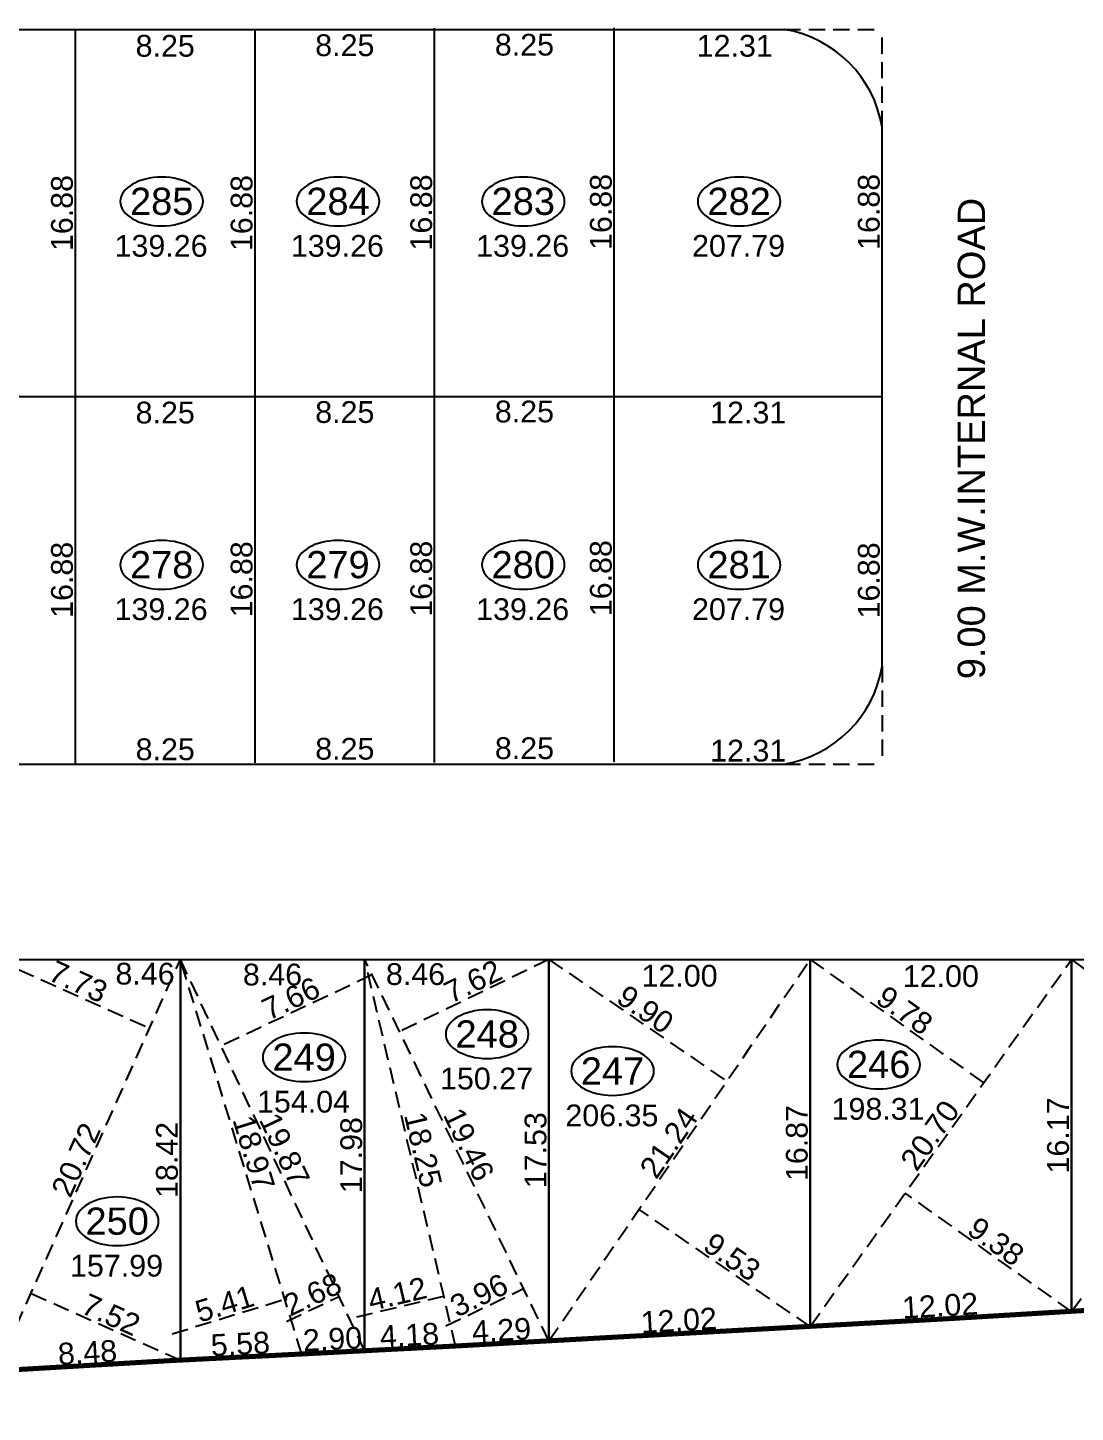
# Model space of a CAD drawing. Header units: millimetres. Extents: x 9625 to 10808, y -1607 to -1252.
# Drawn here: x 10401.4 to 10449.5, y -1487.9 to -1424.3 of the extents above; entities that cross this region are included whole.
import ezdxf

# ---------------------------------------------------------------- set-up
doc = ezdxf.new("R2010")
doc.units = ezdxf.units.MM
doc.header["$LTSCALE"] = 3
doc.header["$MEASUREMENT"] = 0
doc.header["$PDMODE"] = 35
doc.header["$PDSIZE"] = 1
doc.linetypes.add('1', pattern=[0])
doc.linetypes.add('HIDDEN', pattern=[0.375, 0.25, -0.125])
doc.layers.get('0').update_dxf_attribs({"linetype": '1'})
doc.layers.get('Defpoints').update_dxf_attribs({"linetype": 'HIDDEN'})
for name, color, linetype in [('DIM', 8, 'HIDDEN'), ('DIM1', 8, 'Continuous'), ('PLOT TEXT', 3, 'Continuous'), ('Text', 3, 'Continuous'), ('WALL', 6, 'Continuous')]:
    doc.layers.add(name, color=color, linetype=linetype)
doc.styles.add('ARIAL', font='arial.ttf')
doc.styles.get("Standard").update_dxf_attribs({"font": 'arial.ttf'})
doc.dimstyles.new('ISO-25', dxfattribs={"dimtxt": 1, "dimasz": 1, "dimexe": 0, "dimexo": 0, "dimgap": 0.1, "dimtad": 1, "dimzin": 0, "dimdsep": 46, "dimtxsty": 'Standard', "dimblk": 'NONE', "dimcen": 2.5, "dimse1": 1, "dimse2": 1, "dimclrd": 256, "dimclre": 256, "dimclrt": 3, "dimadec": 0, "dimazin": 0, "dimtfac": 1, "dimtmove": 0, "dimatfit": 3, "dimfxl": 1, "dimarcsym": 0})
doc.dimstyles.get("Standard").update_dxf_attribs({"dimtxt": 1, "dimasz": 0, "dimexe": 0, "dimexo": 0, "dimgap": 0.1, "dimtad": 1, "dimzin": 0, "dimdsep": 46, "dimtxsty": 'Standard', "dimcen": 0, "dimse1": 1, "dimse2": 1, "dimsd1": 1, "dimsd2": 1, "dimclrd": 256, "dimclre": 256, "dimclrt": 3, "dimadec": 0, "dimazin": 0, "dimtfac": 1, "dimtix": 1, "dimtofl": 0, "dimtmove": 2, "dimatfit": 3, "dimfxl": 1, "dimtolj": 1, "dimtzin": 0, "dimlwd": -1, "dimlwe": -1, "dimarcsym": 0})

# ---------------------------------------------------------------- blocks, each defined once
blk = doc.blocks.new('*D707')
at = {"layer": 'Defpoints', "color": 0}
for p in [(10428.331, -1458.091), (10440.638, -1458.091), (10440.638, -1458.091)]:
    blk.add_point(p, dxfattribs=at)
at = {"layer": 'DIM1', "color": 3, "insert": (10434.485, -1457.48), "char_height": 1, "attachment_point": 5}
blk.add_mtext('\\A1;12.31', dxfattribs=at)
blk = doc.blocks.new('*D706')
at = {"layer": 'Defpoints', "color": 0}
for p in [(10428.331, -1441.109), (10428.332, -1441.109), (10428.331, -1457.989)]:
    blk.add_point(p, dxfattribs=at)
at = {"layer": 'DIM1', "color": 3, "insert": (10427.721, -1449.549), "char_height": 1, "attachment_point": 5, "rotation": 90}
blk.add_mtext('\\A1;16.88', dxfattribs=at)
blk = doc.blocks.new('*D705')
at = {"layer": 'Defpoints', "color": 0}
for p in [(10420.081, -1441.134), (10428.331, -1441.134), (10428.331, -1441.134)]:
    blk.add_point(p, dxfattribs=at)
at = {"layer": 'DIM1', "color": 3, "insert": (10424.206, -1441.896), "char_height": 1, "attachment_point": 5}
blk.add_mtext('\\A1;8.25', dxfattribs=at)
blk = doc.blocks.new('*D704')
at = {"layer": 'Defpoints', "color": 0}
for p in [(10420.082, -1458.04), (10428.332, -1458.04), (10428.332, -1458.04)]:
    blk.add_point(p, dxfattribs=at)
at = {"layer": 'DIM1', "color": 3, "insert": (10424.207, -1457.368), "char_height": 1, "attachment_point": 5}
blk.add_mtext('\\A1;8.25', dxfattribs=at)
blk = doc.blocks.new('*D703')
at = {"layer": 'Defpoints', "color": 0}
for p in [(10420.081, -1441.134), (10420.082, -1441.134), (10420.081, -1458.014)]:
    blk.add_point(p, dxfattribs=at)
at = {"layer": 'DIM1', "color": 3, "insert": (10419.471, -1449.574), "char_height": 1, "attachment_point": 5, "rotation": 90}
blk.add_mtext('\\A1;16.88', dxfattribs=at)
blk = doc.blocks.new('*D702')
at = {"layer": 'Defpoints', "color": 0}
for p in [(10411.831, -1441.16), (10420.081, -1441.16), (10420.081, -1441.16)]:
    blk.add_point(p, dxfattribs=at)
at = {"layer": 'DIM1', "color": 3, "insert": (10415.956, -1441.922), "char_height": 1, "attachment_point": 5}
blk.add_mtext('\\A1;8.25', dxfattribs=at)
blk = doc.blocks.new('*D701')
at = {"layer": 'Defpoints', "color": 0}
for p in [(10411.832, -1458.065), (10420.082, -1458.065), (10420.082, -1458.065)]:
    blk.add_point(p, dxfattribs=at)
at = {"layer": 'DIM1', "color": 3, "insert": (10415.957, -1457.394), "char_height": 1, "attachment_point": 5}
blk.add_mtext('\\A1;8.25', dxfattribs=at)
blk = doc.blocks.new('*D700')
at = {"layer": 'Defpoints', "color": 0}
for p in [(10411.831, -1441.16), (10411.832, -1441.16), (10411.831, -1458.04)]:
    blk.add_point(p, dxfattribs=at)
at = {"layer": 'DIM1', "color": 3, "insert": (10411.221, -1449.6), "char_height": 1, "attachment_point": 5, "rotation": 90}
blk.add_mtext('\\A1;16.88', dxfattribs=at)
blk = doc.blocks.new('*D699')
at = {"layer": 'Defpoints', "color": 0}
for p in [(10403.581, -1441.185), (10411.831, -1441.185), (10411.831, -1441.185)]:
    blk.add_point(p, dxfattribs=at)
at = {"layer": 'DIM1', "color": 3, "insert": (10407.706, -1441.947), "char_height": 1, "attachment_point": 5}
blk.add_mtext('\\A1;8.25', dxfattribs=at)
blk = doc.blocks.new('*D698')
at = {"layer": 'Defpoints', "color": 0}
for p in [(10403.582, -1458.091), (10411.832, -1458.091), (10411.832, -1458.091)]:
    blk.add_point(p, dxfattribs=at)
at = {"layer": 'DIM1', "color": 3, "insert": (10407.707, -1457.419), "char_height": 1, "attachment_point": 5}
blk.add_mtext('\\A1;8.25', dxfattribs=at)
blk = doc.blocks.new('*D697')
at = {"layer": 'Defpoints', "color": 0}
for p in [(10440.639, -1424.28), (10440.639, -1424.28), (10440.639, -1441.16)]:
    blk.add_point(p, dxfattribs=at)
at = {"layer": 'DIM1', "color": 3, "insert": (10440.028, -1432.72), "char_height": 1, "attachment_point": 5, "rotation": 90}
blk.add_mtext('\\A1;16.88', dxfattribs=at)
blk = doc.blocks.new('*D696')
at = {"layer": 'Defpoints', "color": 0}
for p in [(10428.331, -1424.331), (10440.638, -1424.331), (10440.638, -1424.331)]:
    blk.add_point(p, dxfattribs=at)
at = {"layer": 'DIM1', "color": 3, "insert": (10433.866, -1425.093), "char_height": 1, "attachment_point": 5}
blk.add_mtext('\\A1;12.31', dxfattribs=at)
blk = doc.blocks.new('*D695')
at = {"layer": 'Defpoints', "color": 0}
for p in [(10428.332, -1424.28), (10428.332, -1424.28), (10428.332, -1441.16)]:
    blk.add_point(p, dxfattribs=at)
at = {"layer": 'DIM1', "color": 3, "insert": (10427.721, -1432.72), "char_height": 1, "attachment_point": 5, "rotation": 90}
blk.add_mtext('\\A1;16.88', dxfattribs=at)
blk = doc.blocks.new('*D694')
at = {"layer": 'Defpoints', "color": 0}
for p in [(10420.081, -1424.28), (10428.331, -1424.28), (10428.331, -1424.28)]:
    blk.add_point(p, dxfattribs=at)
at = {"layer": 'DIM1', "color": 3, "insert": (10424.206, -1425.042), "char_height": 1, "attachment_point": 5}
blk.add_mtext('\\A1;8.25', dxfattribs=at)
blk = doc.blocks.new('*D693')
at = {"layer": 'Defpoints', "color": 0}
for p in [(10420.082, -1424.305), (10420.082, -1424.305), (10420.082, -1441.185)]:
    blk.add_point(p, dxfattribs=at)
at = {"layer": 'DIM1', "color": 3, "insert": (10419.471, -1432.745), "char_height": 1, "attachment_point": 5, "rotation": 90}
blk.add_mtext('\\A1;16.88', dxfattribs=at)
blk = doc.blocks.new('*D692')
at = {"layer": 'Defpoints', "color": 0}
for p in [(10411.831, -1424.305), (10420.081, -1424.305), (10420.081, -1424.305)]:
    blk.add_point(p, dxfattribs=at)
at = {"layer": 'DIM1', "color": 3, "insert": (10415.956, -1425.067), "char_height": 1, "attachment_point": 5}
blk.add_mtext('\\A1;8.25', dxfattribs=at)
blk = doc.blocks.new('*D691')
at = {"layer": 'Defpoints', "color": 0}
for p in [(10411.832, -1424.331), (10411.832, -1424.331), (10411.832, -1441.211)]:
    blk.add_point(p, dxfattribs=at)
at = {"layer": 'DIM1', "color": 3, "insert": (10411.221, -1432.771), "char_height": 1, "attachment_point": 5, "rotation": 90}
blk.add_mtext('\\A1;16.88', dxfattribs=at)
blk = doc.blocks.new('*D690')
at = {"layer": 'Defpoints', "color": 0}
for p in [(10403.581, -1424.331), (10411.831, -1424.331), (10411.831, -1424.331)]:
    blk.add_point(p, dxfattribs=at)
at = {"layer": 'DIM1', "color": 3, "insert": (10407.706, -1425.093), "char_height": 1, "attachment_point": 5}
blk.add_mtext('\\A1;8.25', dxfattribs=at)
blk = doc.blocks.new('*D531')
at = {"layer": 'Defpoints', "color": 0}
for p in [(10440.638, -1441.211), (10440.638, -1458.091), (10440.638, -1458.091)]:
    blk.add_point(p, dxfattribs=at)
at = {"layer": 'DIM1', "color": 3, "insert": (10440.028, -1449.651), "char_height": 1, "attachment_point": 5, "rotation": 90}
blk.add_mtext('\\A1;16.88', dxfattribs=at)
blk = doc.blocks.new('*D1942')
at = {"layer": 'Defpoints', "color": 0}
for p in [(10428.331, -1441.211), (10440.638, -1441.211), (10440.638, -1441.211)]:
    blk.add_point(p, dxfattribs=at)
at = {"layer": 'DIM1', "color": 3, "insert": (10434.485, -1441.946), "char_height": 1, "attachment_point": 5}
blk.add_mtext('\\A1;12.31', dxfattribs=at)
blk = doc.blocks.new('*D327')
at = {"layer": 'Defpoints', "color": 0}
for p in [(10399.939, -1467.07), (10406.991, -1470.226), (10406.991, -1470.226)]:
    blk.add_point(p, dxfattribs=at)
at = {"layer": 'DIM', "lineweight": -2}
blk.add_line((10399.939, -1467.07), (10406.991, -1470.226), dxfattribs=at)
at = {"layer": 'DIM', "color": 3, "insert": (10403.714, -1468.091), "char_height": 1, "attachment_point": 5, "rotation": 335.89082}
blk.add_mtext('7.73', dxfattribs=at)
blk = doc.blocks.new('_None')
blk = doc.blocks.new('*D326')
at = {"layer": 'Defpoints', "color": 0}
for p in [(10401.535, -1482.418), (10401.535, -1482.418), (10408.403, -1485.491)]:
    blk.add_point(p, dxfattribs=at)
at = {"layer": 'DIM', "lineweight": -2}
blk.add_line((10408.403, -1485.491), (10401.535, -1482.418), dxfattribs=at)
at = {"layer": 'DIM', "color": 3, "insert": (10405.218, -1483.397), "char_height": 1, "attachment_point": 5, "rotation": 335.89082}
blk.add_mtext('7.52', dxfattribs=at)
blk = doc.blocks.new('*D325')
at = {"layer": 'Defpoints', "color": 0}
for p in [(10408.403, -1467.069), (10408.404, -1467.069), (10399.939, -1485.983)]:
    blk.add_point(p, dxfattribs=at)
at = {"layer": 'DIM', "lineweight": -2}
blk.add_line((10399.939, -1485.983), (10408.404, -1467.069), dxfattribs=at)
at = {"layer": 'DIM', "color": 3, "insert": (10403.614, -1476.277), "char_height": 1, "attachment_point": 5, "rotation": 65.89082}
blk.add_mtext('20.72', dxfattribs=at)
blk = doc.blocks.new('*D324')
at = {"layer": 'Defpoints', "color": 0}
for p in [(10415.695, -1482.559), (10416.401, -1484.057), (10413.975, -1485.199)]:
    blk.add_point(p, dxfattribs=at)
at = {"layer": 'DIM', "lineweight": -2}
blk.add_line((10413.27, -1483.701), (10415.695, -1482.559), dxfattribs=at)
at = {"layer": 'DIM', "color": 3, "insert": (10414.471, -1482.461), "char_height": 1, "attachment_point": 5, "rotation": 25.20908}
blk.add_mtext('2.68', dxfattribs=at)
blk = doc.blocks.new('*D323')
at = {"layer": 'Defpoints', "color": 0}
for p in [(10416.867, -1467.069), (10409.939, -1470.331), (10410.275, -1471.045)]:
    blk.add_point(p, dxfattribs=at)
at = {"layer": 'DIM', "lineweight": -2}
blk.add_line((10417.204, -1467.783), (10410.275, -1471.045), dxfattribs=at)
at = {"layer": 'DIM', "color": 3, "insert": (10413.479, -1468.862), "char_height": 1, "attachment_point": 5, "rotation": 25.20908}
blk.add_mtext('7.66', dxfattribs=at)
blk = doc.blocks.new('*D322')
at = {"layer": 'Defpoints', "color": 0}
for p in [(10408.403, -1467.069), (10408.403, -1467.069), (10416.867, -1485.049)]:
    blk.add_point(p, dxfattribs=at)
at = {"layer": 'DIM', "lineweight": -2}
blk.add_line((10416.867, -1485.049), (10408.403, -1467.069), dxfattribs=at)
at = {"layer": 'DIM', "color": 3, "insert": (10413.188, -1475.799), "char_height": 1, "attachment_point": 5, "rotation": 295.20908}
blk.add_mtext('19.87', dxfattribs=at)
blk = doc.blocks.new('*D321')
at = {"layer": 'Defpoints', "color": 0}
for p in [(10413.201, -1482.68), (10413.576, -1483.901), (10408.403, -1485.491)]:
    blk.add_point(p, dxfattribs=at)
at = {"layer": 'DIM', "lineweight": -2}
blk.add_line((10408.028, -1484.27), (10413.201, -1482.68), dxfattribs=at)
at = {"layer": 'DIM', "color": 3, "insert": (10410.435, -1482.892), "char_height": 1, "attachment_point": 5, "rotation": 17.08625}
blk.add_mtext('5.41', dxfattribs=at)
blk = doc.blocks.new('*D320')
at = {"layer": 'Defpoints', "color": 0}
for p in [(10408.403, -1467.07), (10408.403, -1467.07), (10413.975, -1485.199)]:
    blk.add_point(p, dxfattribs=at)
at = {"layer": 'DIM', "lineweight": -2}
blk.add_line((10413.975, -1485.199), (10408.403, -1467.07), dxfattribs=at)
at = {"layer": 'DIM', "color": 3, "insert": (10411.773, -1475.955), "char_height": 1, "attachment_point": 5, "rotation": 287.08625}
blk.add_mtext('18.97', dxfattribs=at)
blk = doc.blocks.new('*D319')
at = {"layer": 'Defpoints', "color": 0}
for p in [(10424.169, -1482.187), (10424.614, -1483.108), (10421.044, -1484.832)]:
    blk.add_point(p, dxfattribs=at)
at = {"layer": 'DIM', "lineweight": -2}
blk.add_line((10420.599, -1483.911), (10424.169, -1482.187), dxfattribs=at)
at = {"layer": 'DIM', "color": 3, "insert": (10422.118, -1482.499), "char_height": 1, "attachment_point": 5, "rotation": 25.77924}
blk.add_mtext('3.96', dxfattribs=at)
blk = doc.blocks.new('*D318')
at = {"layer": 'Defpoints', "color": 0}
for p in [(10425.332, -1467.07), (10418.468, -1470.384), (10418.469, -1470.385)]:
    blk.add_point(p, dxfattribs=at)
at = {"layer": 'DIM', "lineweight": -2}
blk.add_line((10425.331, -1467.069), (10418.468, -1470.384), dxfattribs=at)
at = {"layer": 'DIM', "color": 3, "insert": (10421.839, -1468.078), "char_height": 1, "attachment_point": 5, "rotation": 25.77924}
blk.add_mtext('7.62', dxfattribs=at)
blk = doc.blocks.new('*D317')
at = {"layer": 'Defpoints', "color": 0}
for p in [(10416.867, -1467.07), (10416.868, -1467.07), (10425.332, -1484.596)]:
    blk.add_point(p, dxfattribs=at)
at = {"layer": 'DIM', "lineweight": -2}
blk.add_line((10425.332, -1484.596), (10416.868, -1467.07), dxfattribs=at)
at = {"layer": 'DIM', "color": 3, "insert": (10421.65, -1475.567), "char_height": 1, "attachment_point": 5, "rotation": 295.77924}
blk.add_mtext('19.46', dxfattribs=at)
blk = doc.blocks.new('*D316')
at = {"layer": 'Defpoints', "color": 0}
for p in [(10420.507, -1482.547), (10420.874, -1484.107), (10416.867, -1485.049)]:
    blk.add_point(p, dxfattribs=at)
at = {"layer": 'DIM', "lineweight": -2}
blk.add_line((10416.501, -1483.489), (10420.507, -1482.547), dxfattribs=at)
at = {"layer": 'DIM', "color": 3, "insert": (10418.366, -1482.432), "char_height": 1, "attachment_point": 5, "rotation": 13.23288}
blk.add_mtext('4.12', dxfattribs=at)
blk = doc.blocks.new('*D315')
at = {"layer": 'Defpoints', "color": 0}
for p in [(10416.867, -1467.07), (10416.867, -1467.07), (10421.044, -1484.832)]:
    blk.add_point(p, dxfattribs=at)
at = {"layer": 'DIM', "lineweight": -2}
blk.add_line((10421.044, -1484.832), (10416.867, -1467.07), dxfattribs=at)
at = {"layer": 'DIM', "color": 3, "insert": (10419.55, -1475.811), "char_height": 1, "attachment_point": 5, "rotation": 283.23288}
blk.add_mtext('18.25', dxfattribs=at)
blk = doc.blocks.new('*D314')
at = {"layer": 'Defpoints', "color": 0}
for p in [(10425.332, -1467.07), (10433.501, -1472.664), (10433.501, -1472.664)]:
    blk.add_point(p, dxfattribs=at)
at = {"layer": 'DIM', "lineweight": -2}
blk.add_line((10425.332, -1467.07), (10433.501, -1472.664), dxfattribs=at)
at = {"layer": 'DIM', "color": 3, "insert": (10429.761, -1469.364), "char_height": 1, "attachment_point": 5, "rotation": 325.59979}
blk.add_mtext('9.90', dxfattribs=at)
blk = doc.blocks.new('*D313')
at = {"layer": 'Defpoints', "color": 0}
for p in [(10429.47, -1478.552), (10429.47, -1478.552), (10437.332, -1483.936)]:
    blk.add_point(p, dxfattribs=at)
at = {"layer": 'DIM', "lineweight": -2}
blk.add_line((10437.332, -1483.936), (10429.47, -1478.552), dxfattribs=at)
at = {"layer": 'DIM', "color": 3, "insert": (10433.746, -1480.74), "char_height": 1, "attachment_point": 5, "rotation": 325.59979}
blk.add_mtext('9.53', dxfattribs=at)
blk = doc.blocks.new('*D312')
at = {"layer": 'Defpoints', "color": 0}
for p in [(10437.332, -1467.07), (10437.332, -1467.07), (10425.332, -1484.596)]:
    blk.add_point(p, dxfattribs=at)
at = {"layer": 'DIM', "lineweight": -2}
blk.add_line((10425.332, -1484.596), (10437.332, -1467.07), dxfattribs=at)
at = {"layer": 'DIM', "color": 3, "insert": (10430.835, -1475.493), "char_height": 1, "attachment_point": 5, "rotation": 55.59979}
blk.add_mtext('21.24', dxfattribs=at)
blk = doc.blocks.new('*D311')
at = {"layer": 'Defpoints', "color": 0}
for p in [(10437.332, -1467.07), (10445.298, -1472.739), (10445.298, -1472.739)]:
    blk.add_point(p, dxfattribs=at)
at = {"layer": 'DIM', "lineweight": -2}
blk.add_line((10437.332, -1467.07), (10445.298, -1472.739), dxfattribs=at)
at = {"layer": 'DIM', "color": 3, "insert": (10441.669, -1469.407), "char_height": 1, "attachment_point": 5, "rotation": 324.56712}
blk.add_mtext('9.78', dxfattribs=at)
blk = doc.blocks.new('*D310')
at = {"layer": 'Defpoints', "color": 0}
for p in [(10441.692, -1477.808), (10441.692, -1477.808), (10449.332, -1483.244)]:
    blk.add_point(p, dxfattribs=at)
at = {"layer": 'DIM', "lineweight": -2}
blk.add_line((10449.332, -1483.244), (10441.692, -1477.808), dxfattribs=at)
at = {"layer": 'DIM', "color": 3, "insert": (10445.866, -1480.028), "char_height": 1, "attachment_point": 5, "rotation": 324.56712}
blk.add_mtext('9.38', dxfattribs=at)
blk = doc.blocks.new('*D309')
at = {"layer": 'Defpoints', "color": 0}
for p in [(10449.332, -1467.07), (10449.332, -1467.07), (10437.332, -1483.936)]:
    blk.add_point(p, dxfattribs=at)
at = {"layer": 'DIM', "lineweight": -2}
blk.add_line((10437.332, -1483.936), (10449.332, -1467.07), dxfattribs=at)
at = {"layer": 'DIM', "color": 3, "insert": (10442.834, -1475.149), "char_height": 1, "attachment_point": 5, "rotation": 54.56712}
blk.add_mtext('20.70', dxfattribs=at)
blk = doc.blocks.new('*D308')
at = {"layer": 'Defpoints', "color": 0}
for p in [(10449.332, -1467.07), (10457.071, -1472.813), (10457.071, -1472.813)]:
    blk.add_point(p, dxfattribs=at)
at = {"layer": 'DIM', "lineweight": -2}
blk.add_line((10449.332, -1467.07), (10457.071, -1472.813), dxfattribs=at)
at = {"layer": 'DIM', "color": 3, "insert": (10453.565, -1469.451), "char_height": 1, "attachment_point": 5, "rotation": 323.42651}
blk.add_mtext('9.64', dxfattribs=at)
blk = doc.blocks.new('*D306')
at = {"layer": 'Defpoints', "color": 0}
for p in [(10461.332, -1467.07), (10461.332, -1467.07), (10449.332, -1483.244)]:
    blk.add_point(p, dxfattribs=at)
at = {"layer": 'DIM', "lineweight": -2}
blk.add_line((10449.332, -1483.244), (10461.332, -1467.07), dxfattribs=at)
at = {"layer": 'DIM', "color": 3, "insert": (10454.841, -1474.793), "char_height": 1, "attachment_point": 5, "rotation": 53.42651}
blk.add_mtext('20.14', dxfattribs=at)
blk = doc.blocks.new('*D130')
at = {"layer": 'Defpoints', "color": 0}
for p in [(10461.332, -1482.516), (10461.332, -1482.516), (10449.332, -1483.244)]:
    blk.add_point(p, dxfattribs=at)
at = {"layer": 'DIM1', "color": 3, "insert": (10455.295, -1482.271), "char_height": 1, "attachment_point": 5, "rotation": 3.47239}
blk.add_mtext('\\A1;12.02', dxfattribs=at)
blk = doc.blocks.new('*D129')
at = {"layer": 'Defpoints', "color": 0}
for p in [(10449.332, -1483.244), (10449.332, -1483.244), (10437.332, -1483.936)]:
    blk.add_point(p, dxfattribs=at)
at = {"layer": 'DIM1', "color": 3, "insert": (10443.297, -1482.98), "char_height": 1, "attachment_point": 5, "rotation": 3.29797}
blk.add_mtext('\\A1;12.02', dxfattribs=at)
blk = doc.blocks.new('*D128')
at = {"layer": 'Defpoints', "color": 0}
for p in [(10437.332, -1483.936), (10437.332, -1483.936), (10425.332, -1484.596)]:
    blk.add_point(p, dxfattribs=at)
at = {"layer": 'DIM1', "color": 3, "insert": (10431.298, -1483.656), "char_height": 1, "attachment_point": 5, "rotation": 3.14946}
blk.add_mtext('\\A1;12.02', dxfattribs=at)
blk = doc.blocks.new('*D127')
at = {"layer": 'Defpoints', "color": 0}
for p in [(10421.044, -1484.832), (10425.332, -1484.596), (10425.332, -1484.596)]:
    blk.add_point(p, dxfattribs=at)
at = {"layer": 'DIM1', "color": 3, "insert": (10423.154, -1484.104), "char_height": 1, "attachment_point": 5, "rotation": 3.14946}
blk.add_mtext('\\A1;4.29', dxfattribs=at)
blk = doc.blocks.new('*D126')
at = {"layer": 'Defpoints', "color": 0}
for p in [(10421.044, -1484.832), (10421.044, -1484.832), (10416.867, -1485.049)]:
    blk.add_point(p, dxfattribs=at)
at = {"layer": 'DIM1', "color": 3, "insert": (10418.924, -1484.33), "char_height": 1, "attachment_point": 5, "rotation": 2.97583}
blk.add_mtext('\\A1;4.18', dxfattribs=at)
blk = doc.blocks.new('*D125')
at = {"layer": 'Defpoints', "color": 0}
for p in [(10413.975, -1485.199), (10416.867, -1485.049), (10416.867, -1485.049)]:
    blk.add_point(p, dxfattribs=at)
at = {"layer": 'DIM1', "color": 3, "insert": (10415.39, -1484.514), "char_height": 1, "attachment_point": 5, "rotation": 2.97273}
blk.add_mtext('\\A1;2.90', dxfattribs=at)
blk = doc.blocks.new('*D124')
at = {"layer": 'Defpoints', "color": 0}
for p in [(10408.403, -1485.491), (10413.975, -1485.199), (10413.975, -1485.199)]:
    blk.add_point(p, dxfattribs=at)
at = {"layer": 'DIM1', "color": 3, "insert": (10411.157, -1484.735), "char_height": 1, "attachment_point": 5, "rotation": 3.00054}
blk.add_mtext('\\A1;5.58', dxfattribs=at)
blk = doc.blocks.new('*D123')
at = {"layer": 'Defpoints', "color": 0}
for p in [(10408.403, -1485.491), (10408.403, -1485.491), (10399.939, -1485.983)]:
    blk.add_point(p, dxfattribs=at)
at = {"layer": 'DIM1', "color": 3, "insert": (10404.136, -1485.127), "char_height": 1, "attachment_point": 5, "rotation": 3.32417}
blk.add_mtext('\\A1;8.48', dxfattribs=at)
blk = doc.blocks.new('*D113')
at = {"layer": 'Defpoints', "color": 0}
for p in [(10408.403, -1467.07), (10408.403, -1485.491), (10408.403, -1485.491)]:
    blk.add_point(p, dxfattribs=at)
at = {"layer": 'DIM1', "color": 3, "insert": (10407.792, -1476.281), "char_height": 1, "attachment_point": 5, "rotation": 90}
blk.add_mtext('\\A1;18.42', dxfattribs=at)
blk = doc.blocks.new('*D112')
at = {"layer": 'Defpoints', "color": 0}
for p in [(10416.867, -1467.07), (10416.867, -1467.07), (10416.867, -1485.049)]:
    blk.add_point(p, dxfattribs=at)
at = {"layer": 'DIM1', "color": 3, "insert": (10416.257, -1476.06), "char_height": 1, "attachment_point": 5, "rotation": 90}
blk.add_mtext('\\A1;17.98', dxfattribs=at)
blk = doc.blocks.new('*D111')
at = {"layer": 'Defpoints', "color": 0}
for p in [(10425.332, -1467.07), (10425.332, -1467.07), (10425.332, -1484.596)]:
    blk.add_point(p, dxfattribs=at)
at = {"layer": 'DIM1', "color": 3, "insert": (10424.721, -1475.833), "char_height": 1, "attachment_point": 5, "rotation": 90}
blk.add_mtext('\\A1;17.53', dxfattribs=at)
blk = doc.blocks.new('*D110')
at = {"layer": 'Defpoints', "color": 0}
for p in [(10437.332, -1467.07), (10437.332, -1467.07), (10437.332, -1483.936)]:
    blk.add_point(p, dxfattribs=at)
at = {"layer": 'DIM1', "color": 3, "insert": (10436.721, -1475.503), "char_height": 1, "attachment_point": 5, "rotation": 90}
blk.add_mtext('\\A1;16.87', dxfattribs=at)
blk = doc.blocks.new('*D109')
at = {"layer": 'Defpoints', "color": 0}
for p in [(10449.332, -1467.07), (10449.332, -1467.07), (10449.332, -1483.244)]:
    blk.add_point(p, dxfattribs=at)
at = {"layer": 'DIM1', "color": 3, "insert": (10448.721, -1475.157), "char_height": 1, "attachment_point": 5, "rotation": 90}
blk.add_mtext('\\A1;16.17', dxfattribs=at)
blk = doc.blocks.new('*D94')
at = {"layer": 'Defpoints', "color": 0}
for p in [(10449.332, -1467.07), (10461.332, -1467.07), (10461.332, -1467.07)]:
    blk.add_point(p, dxfattribs=at)
at = {"layer": 'DIM1', "color": 3, "insert": (10455.332, -1467.883), "char_height": 1, "attachment_point": 5}
blk.add_mtext('\\A1;12.00', dxfattribs=at)
blk = doc.blocks.new('*D93')
at = {"layer": 'Defpoints', "color": 0}
for p in [(10437.332, -1467.069), (10449.332, -1467.069), (10449.332, -1467.07)]:
    blk.add_point(p, dxfattribs=at)
at = {"layer": 'DIM1', "color": 3, "insert": (10443.332, -1467.838), "char_height": 1, "attachment_point": 5, "rotation": 359.99375}
blk.add_mtext('\\A1;12.00', dxfattribs=at)
blk = doc.blocks.new('*D92')
at = {"layer": 'Defpoints', "color": 0}
for p in [(10425.332, -1467.07), (10437.332, -1467.069), (10437.332, -1467.07)]:
    blk.add_point(p, dxfattribs=at)
at = {"layer": 'DIM1', "color": 3, "insert": (10431.332, -1467.823), "char_height": 1, "attachment_point": 5}
blk.add_mtext('\\A1;12.00', dxfattribs=at)
blk = doc.blocks.new('*D91')
at = {"layer": 'Defpoints', "color": 0}
for p in [(10416.867, -1467.069), (10425.332, -1467.069), (10425.332, -1467.07)]:
    blk.add_point(p, dxfattribs=at)
at = {"layer": 'DIM1', "color": 3, "insert": (10419.203, -1467.747), "char_height": 1, "attachment_point": 5, "rotation": 359.98946}
blk.add_mtext('\\A1;8.46', dxfattribs=at)
blk = doc.blocks.new('*D90')
at = {"layer": 'Defpoints', "color": 0}
for p in [(10408.403, -1467.07), (10416.867, -1467.069), (10416.867, -1467.07)]:
    blk.add_point(p, dxfattribs=at)
at = {"layer": 'DIM1', "color": 3, "insert": (10412.635, -1467.769), "char_height": 1, "attachment_point": 5}
blk.add_mtext('\\A1;8.46', dxfattribs=at)
blk = doc.blocks.new('*D1945')
at = {"layer": 'Defpoints', "color": 0}
for p in [(10399.939, -1467.069), (10408.403, -1467.069), (10408.403, -1467.07)]:
    blk.add_point(p, dxfattribs=at)
at = {"layer": 'DIM1', "color": 3, "insert": (10406.78, -1467.729), "char_height": 1, "attachment_point": 5, "rotation": 359.98807}
blk.add_mtext('\\A1;8.46', dxfattribs=at)
blk = doc.blocks.new('*D47')
at = {"layer": 'Defpoints', "color": 0}
for p in [(10403.582, -1424.331), (10403.582, -1424.331), (10403.582, -1441.211)]:
    blk.add_point(p, dxfattribs=at)
at = {"layer": 'DIM1', "color": 3, "insert": (10402.971, -1432.771), "char_height": 1, "attachment_point": 5, "rotation": 90}
blk.add_mtext('\\A1;16.88', dxfattribs=at)
blk = doc.blocks.new('*D46')
at = {"layer": 'Defpoints', "color": 0}
for p in [(10403.581, -1441.185), (10403.582, -1441.185), (10403.581, -1458.065)]:
    blk.add_point(p, dxfattribs=at)
at = {"layer": 'DIM1', "color": 3, "insert": (10402.971, -1449.625), "char_height": 1, "attachment_point": 5, "rotation": 90}
blk.add_mtext('\\A1;16.88', dxfattribs=at)
blk = doc.blocks.new('*D45')
at = {"layer": 'Defpoints', "color": 0}
for p in [(10395.331, -1441.211), (10403.581, -1441.211), (10403.581, -1441.211)]:
    blk.add_point(p, dxfattribs=at)
at = {"layer": 'DIM1', "color": 3, "insert": (10399.456, -1441.973), "char_height": 1, "attachment_point": 5}
blk.add_mtext('\\A1;8.25', dxfattribs=at)
blk = doc.blocks.new('*D44')
at = {"layer": 'Defpoints', "color": 0}
for p in [(10395.332, -1458.116), (10403.582, -1458.116), (10403.582, -1458.116)]:
    blk.add_point(p, dxfattribs=at)
at = {"layer": 'DIM1', "color": 3, "insert": (10399.457, -1457.445), "char_height": 1, "attachment_point": 5}
blk.add_mtext('\\A1;8.25', dxfattribs=at)
blk = doc.blocks.new('*D16')
at = {"layer": 'Defpoints', "color": 0}
for p in [(10395.331, -1424.331), (10403.581, -1424.331), (10403.581, -1424.331)]:
    blk.add_point(p, dxfattribs=at)
at = {"layer": 'DIM1', "color": 3, "insert": (10399.456, -1425.093), "char_height": 1, "attachment_point": 5}
blk.add_mtext('\\A1;8.25', dxfattribs=at)

msp = doc.modelspace()

# ---------------------------------------------------------------- linework, layer by layer
at = {"color": 7, "lineweight": 25}
msp.add_line((10403.5816, -1441.211), (10403.5816, -1424.331), dxfattribs=at)
msp.add_line((10403.5816, -1441.211), (10403.5816, -1424.331), dxfattribs=at)
at = {"layer": 'PLOT TEXT', "extrusion": (0, 0, -1)}
for centre in [(10407.5451, -1432.2408), (10415.6425, -1432.2408), (10424.153, -1432.2408), (10434.0681, -1432.2408), (10407.5451, -1448.9362), (10415.6425, -1448.9362), (10424.153, -1448.9362), (10434.0681, -1448.9362), (10422.4939, -1470.5005), (10414.0872, -1471.5663), (10440.4774, -1471.8965), (10428.2514, -1472.1953), (10405.5, -1479.1017)]:
    msp.add_ellipse(centre, major_axis=(1.9004, 0), ratio=0.5882805, dxfattribs=at)
at = {"layer": 'WALL', "lineweight": 25}
for p, q in [((10279.8314, -1424.331), (10436.1384, -1424.331)), ((10403.5814, -1458.0654), (10403.5814, -1424.331)), ((10411.8314, -1458.0399), (10411.8314, -1424.3054)), ((10420.0814, -1458.0144), (10420.0814, -1424.2799)), ((10428.3314, -1457.9888), (10428.3314, -1424.2544)), ((10440.6384, -1453.591), (10440.6384, -1428.831)), ((10440.6384, -1441.211), (10279.8314, -1441.211)), ((10279.8313, -1458.091), (10436.1384, -1458.091)), ((10369.6239, -1467.0683), (10572.6982, -1467.0708)), ((10408.4031, -1485.4912), (10408.4031, -1467.0704)), ((10408.4031, -1467.0704), (10408.4031, -1485.4912)), ((10408.4031, -1467.0704), (10408.4031, -1485.4913)), ((10416.8674, -1485.0488), (10416.8674, -1467.0704)), ((10416.8674, -1467.0704), (10416.8674, -1485.0488)), ((10416.8674, -1467.0704), (10416.8674, -1485.0489)), ((10425.3316, -1467.0704), (10425.3316, -1484.5959)), ((10425.3316, -1484.5959), (10425.3316, -1467.0704)), ((10425.3316, -1484.5959), (10425.3316, -1467.0704)), ((10437.3316, -1483.9356), (10437.3316, -1467.0704)), ((10437.3316, -1467.0704), (10437.3316, -1483.9356)), ((10449.3316, -1483.2441), (10449.3316, -1467.0704)), ((10449.3316, -1467.0704), (10449.3316, -1483.2441))]:
    msp.add_line(p, q, dxfattribs=at)
at = {"layer": 'WALL', "linetype": 'HIDDEN', "lineweight": 25}
for p, q in [((10436.1384, -1424.331), (10440.6384, -1424.331)), ((10440.6384, -1428.831), (10440.6384, -1424.331)), ((10440.6384, -1453.591), (10440.6384, -1458.091)), ((10436.1384, -1458.091), (10440.6384, -1458.091))]:
    msp.add_line(p, q, dxfattribs=at)
at = {"layer": 'WALL', "color": 5, "linetype": 'Continuous', "lineweight": 70}
msp.add_lwpolyline([(10460.7649, -1482.5516), (10443.6989, -1483.5852), (10421.044, -1484.8318), (10413.9754, -1485.1991), (10407.8972, -1485.5177), (10388.316, -1486.6621), (10381.0784, -1486.9804), (10366.4718, -1487.4932), (10360.305, -1487.8774)], dxfattribs=at)
at = {"layer": 'WALL', "lineweight": 25}
for centre, start, end in [((10435.2369, -1429.7326), 9.475941, 80.524059), ((10435.2369, -1452.6894), 279.475941, 350.524059)]:
    msp.add_arc(centre, 5.4763, start, end, dxfattribs=at)

# ---------------------------------------------------------------- texts
at = {"layer": 'PLOT TEXT', "linetype": 'Continuous', "attachment_point": 5, "style": 'ARIAL'}
for s, insert, char_height in [('\\A1;285', (10407.5451, -1432.2408), 1.25), ('\\A1;284', (10415.6425, -1432.2408), 1.25), ('\\A1;283', (10424.153, -1432.2408), 1.25), ('\\A1;282', (10434.0681, -1432.2408), 1.25), ('\\A1;139.26', (10407.5164, -1434.2863), 1), ('\\A1;139.26', (10415.6138, -1434.2863), 1), ('\\A1;139.26', (10424.1243, -1434.2863), 1), ('\\A1;207.79', (10434.0394, -1434.2863), 1), ('\\A1;278', (10407.5451, -1448.9362), 1.25), ('\\A1;279', (10415.6425, -1448.9362), 1.25), ('\\A1;280', (10424.153, -1448.9362), 1.25), ('\\A1;281', (10434.0681, -1448.9362), 1.25), ('\\A1;139.26', (10407.5164, -1450.9818), 1), ('\\A1;139.26', (10415.6138, -1450.9818), 1), ('\\A1;139.26', (10424.1243, -1450.9818), 1), ('\\A1;207.79', (10434.0394, -1450.9818), 1), ('\\A1;248', (10422.4939, -1470.5005), 1.25), ('\\A1;249', (10414.0872, -1471.5663), 1.25), ('\\A1;247', (10428.2514, -1472.1953), 1.25), ('\\A1;246', (10440.4774, -1471.8965), 1.25), ('\\A1;150.27', (10422.4652, -1472.5461), 1), ('\\A1;154.04', (10414.0584, -1473.6118), 1), ('\\A1;198.31', (10440.4487, -1473.942), 1), ('\\A1;206.35', (10428.2226, -1474.2409), 1), ('\\A1;250', (10405.5, -1479.1017), 1.25), ('\\A1;157.99', (10405.4713, -1481.1473), 1)]:
    msp.add_mtext(s, dxfattribs=dict(at, insert=insert, char_height=char_height))
at = {"layer": 'Text', "linetype": 'Continuous', "insert": (10444.7416, -1443.1324), "char_height": 1.25, "attachment_point": 5, "rotation": 90, "style": 'ARIAL'}
msp.add_mtext('\\A1;9.00 M.W.INTERNAL ROAD', dxfattribs=at)

# ---------------------------------------------------------------- dimensions: what is measured, and where the dimension line sits
at = {"layer": 'DIM'}
for p1, p2, distance, picture, middle in [((10399.9388, -1467.0704), (10406.9908, -1470.2263), 0, '*D327', (10403.7143, -1468.0907)), ((10399.9388, -1485.9828), (10408.4031, -1467.0688), -0.0007, '*D325', (10403.6142, -1476.2767)), ((10416.8674, -1485.0489), (10408.4031, -1467.0688), 0, '*D322', (10413.1876, -1475.7988)), ((10413.9754, -1485.1991), (10408.4031, -1467.0704), 0, '*D320', (10411.7729, -1475.9554)), ((10416.8674, -1467.0689), (10409.9386, -1470.3306), 0.7896, '*D323', (10413.4792, -1468.8617)), ((10425.3316, -1484.5959), (10416.8674, -1467.0704), -0.0007, '*D317', (10421.6499, -1475.5673)), ((10421.044, -1484.8318), (10416.8674, -1467.0704), 0, '*D315', (10419.55, -1475.8113)), ((10425.3316, -1467.0704), (10433.5013, -1472.6644), 0, '*D314', (10429.7615, -1469.3636)), ((10425.3316, -1484.5959), (10437.3316, -1467.0704), 0, '*D312', (10430.8349, -1475.493)), ((10437.3316, -1467.0704), (10445.2983, -1472.739), 0, '*D311', (10441.669, -1469.4072)), ((10437.3316, -1483.9356), (10449.3316, -1467.0704), 0, '*D309', (10442.8341, -1475.149)), ((10449.3316, -1467.0704), (10457.0711, -1472.8127), 0, '*D308', (10453.5652, -1469.4512)), ((10449.3316, -1483.2441), (10461.3316, -1467.0704), 0, '*D306', (10454.8413, -1474.7934)), ((10449.3316, -1483.2441), (10441.6916, -1477.808), 0, '*D310', (10445.8658, -1480.0283)), ((10437.3316, -1483.9356), (10429.4697, -1478.5524), 0, '*D313', (10433.7458, -1480.7399)), ((10416.8674, -1485.0488), (10420.8735, -1484.1067), 1.6021, '*D316', (10418.3659, -1482.4321)), ((10421.044, -1484.8318), (10424.6137, -1483.1077), 1.0224, '*D319', (10422.1185, -1482.499)), ((10408.4031, -1485.4912), (10401.535, -1482.4176), 0.0001, '*D326', (10405.2184, -1483.3972)), ((10408.4031, -1485.4912), (10413.5764, -1483.901), 1.2771, '*D321', (10410.4351, -1482.8918))]:
    dim = msp.add_aligned_dim(p1=p1, p2=p2, distance=distance, dimstyle='ISO-25', dxfattribs=at)
    dim.commit()
    dim.dimension.update_dxf_attribs({"geometry": picture, "text_midpoint": middle})
for base, p1, p2, angle, picture, middle in [((10418.4684, -1470.3838), (10425.3316, -1467.0704), (10418.4689, -1470.3849), 205.779239, '*D318', (10422.1045, -1468.6276)), ((10415.6954, -1482.5595), (10413.9754, -1485.1991), (10416.4006, -1484.0574), 25.209083, '*D324', (10414.7314, -1483.0133))]:
    dim = msp.add_linear_dim(base=base, p1=p1, p2=p2, angle=angle, dimstyle='ISO-25', dxfattribs=at)
    dim.commit()
    dim.dimension.update_dxf_attribs({"geometry": picture, "text_midpoint": middle, "dimtype": 129})
at = {"layer": 'DIM1'}
for base, p1, p2, angle, picture, middle, dimtype in [((10403.5814, -1424.331), (10395.3314, -1424.331), (10403.5814, -1424.331), 0, '*D16', (10399.4564, -1425.0926), 129), ((10411.8314, -1424.331), (10403.5814, -1424.331), (10411.8314, -1424.331), 0, '*D690', (10407.7064, -1425.0926), 129), ((10420.0814, -1424.3054), (10411.8314, -1424.3054), (10420.0814, -1424.3054), 0, '*D692', (10415.9564, -1425.0671), 129), ((10428.3314, -1424.2799), (10420.0814, -1424.2799), (10428.3314, -1424.2799), 0, '*D694', (10424.2064, -1425.0415), 129), ((10440.6384, -1424.331), (10428.3314, -1424.331), (10440.6384, -1424.331), 0, '*D696', (10433.866, -1425.0926), 129), ((10403.5812, -1441.211), (10395.3312, -1441.211), (10403.5812, -1441.211), 0, '*D45', (10399.4562, -1441.9726), 129), ((10411.8312, -1441.1854), (10403.5812, -1441.1854), (10411.8312, -1441.1854), 0, '*D699', (10407.7062, -1441.9471), 129), ((10420.0812, -1441.1599), (10411.8312, -1441.1599), (10420.0812, -1441.1599), 0, '*D702', (10415.9562, -1441.9215), 129), ((10428.3312, -1441.1344), (10420.0812, -1441.1344), (10428.3312, -1441.1344), 0, '*D705', (10424.2062, -1441.896), 129), ((10440.6384, -1441.211), (10428.3314, -1441.211), (10440.6384, -1441.211), 0, '*D1942', (10434.4849, -1441.9462), 161), ((10403.5816, -1458.1165), (10395.3318, -1458.1165), (10403.5816, -1458.1165), 0, '*D44', (10399.4567, -1457.445), 129), ((10411.8316, -1458.091), (10403.5818, -1458.091), (10411.8316, -1458.091), 0, '*D698', (10407.7067, -1457.4195), 129), ((10420.0816, -1458.0654), (10411.8318, -1458.0654), (10420.0816, -1458.0654), 0, '*D701', (10415.9567, -1457.3939), 129), ((10428.3316, -1458.0399), (10420.0818, -1458.0399), (10428.3316, -1458.0399), 0, '*D704', (10424.2067, -1457.3684), 129), ((10408.4031, -1467.0688), (10399.9388, -1467.0687), (10408.4031, -1467.0704), 359.988073, '*D1945', (10406.7799, -1467.7292), 161), ((10416.8674, -1467.0689), (10408.4031, -1467.0704), (10416.8674, -1467.0704), 0, '*D90', (10412.6352, -1467.7691), 129), ((10425.3316, -1467.069), (10416.8674, -1467.0689), (10425.3316, -1467.0704), 359.989462, '*D91', (10419.2026, -1467.7471), 129), ((10437.3316, -1467.0691), (10425.3316, -1467.0704), (10437.3316, -1467.0704), 0, '*D92', (10431.3316, -1467.8235), 129), ((10449.3316, -1467.0693), (10437.3316, -1467.0691), (10449.3316, -1467.0704), 359.993751, '*D93', (10443.3317, -1467.8379), 129), ((10461.3316, -1467.0704), (10449.3316, -1467.0704), (10461.3316, -1467.0704), 0, '*D94', (10455.3316, -1467.8832), 129)]:
    dim = msp.add_linear_dim(base=base, p1=p1, p2=p2, angle=angle, dimstyle='Standard', dxfattribs=at)
    dim.commit()
    dim.dimension.update_dxf_attribs({"geometry": picture, "text_midpoint": middle, "dimtype": dimtype})
for p1, p2, distance, picture, middle in [((10403.5816, -1441.211), (10403.5816, -1424.331), -0.0002, '*D47', (10402.9713, -1432.771)), ((10411.8316, -1441.211), (10411.8316, -1424.331), -0.0002, '*D691', (10411.2213, -1432.771)), ((10420.0816, -1441.1854), (10420.0816, -1424.3054), -0.0002, '*D693', (10419.4713, -1432.7454)), ((10428.3316, -1441.1599), (10428.3316, -1424.2799), -0.0002, '*D695', (10427.7213, -1432.7199)), ((10440.6387, -1441.1599), (10440.6387, -1424.2799), -0.0002, '*D697', (10440.0283, -1432.7199)), ((10403.5814, -1458.0654), (10403.5814, -1441.1854), -0.0002, '*D46', (10402.9711, -1449.6254)), ((10411.8314, -1458.0399), (10411.8314, -1441.1599), -0.0002, '*D700', (10411.2211, -1449.5999)), ((10420.0814, -1458.0144), (10420.0814, -1441.1344), -0.0002, '*D703', (10419.4711, -1449.5744)), ((10428.3314, -1457.9888), (10428.3314, -1441.1088), -0.0002, '*D706', (10427.7211, -1449.5488)), ((10440.6384, -1441.211), (10440.6384, -1458.091), 0, '*D531', (10440.0279, -1449.651)), ((10428.3314, -1458.091), (10440.6384, -1458.091), 0, '*D707', (10434.4849, -1457.4801)), ((10408.4031, -1467.0704), (10408.4031, -1485.4912), 0, '*D113', (10407.7925, -1476.2808)), ((10416.8674, -1485.0488), (10416.8674, -1467.0704), 0, '*D112', (10416.2568, -1476.0596)), ((10425.3316, -1484.5959), (10425.3316, -1467.0704), 0, '*D111', (10424.7207, -1475.8331)), ((10437.3316, -1483.9356), (10437.3316, -1467.0704), 0, '*D110', (10436.7211, -1475.503)), ((10449.3316, -1483.2441), (10449.3316, -1467.0704), 0, '*D109', (10448.7211, -1475.1573)), ((10449.3316, -1483.2441), (10461.3316, -1482.5159), 0, '*D130', (10455.2947, -1482.2706)), ((10437.3316, -1483.9356), (10449.3316, -1483.2441), 0, '*D129', (10443.2965, -1482.9803)), ((10425.3316, -1484.5959), (10437.3316, -1483.9356), 0, '*D128', (10431.2981, -1483.6561)), ((10416.8674, -1485.0489), (10421.044, -1484.8318), 0.0001, '*D126', (10418.924, -1484.3305)), ((10421.044, -1484.8318), (10425.3316, -1484.5959), 0, '*D127', (10423.1543, -1484.1042)), ((10408.4031, -1485.4912), (10413.9754, -1485.1991), 0, '*D124', (10411.1573, -1484.7354)), ((10413.9754, -1485.1991), (10416.8674, -1485.0489), 0.0001, '*D125', (10415.3897, -1484.5141)), ((10399.9388, -1485.9828), (10408.4031, -1485.4912), 0, '*D123', (10404.1355, -1485.1274))]:
    dim = msp.add_aligned_dim(p1=p1, p2=p2, distance=distance, dimstyle='Standard', dxfattribs=at)
    dim.commit()
    dim.dimension.update_dxf_attribs({"geometry": picture, "text_midpoint": middle})

doc.saveas('drawing.dxf')
